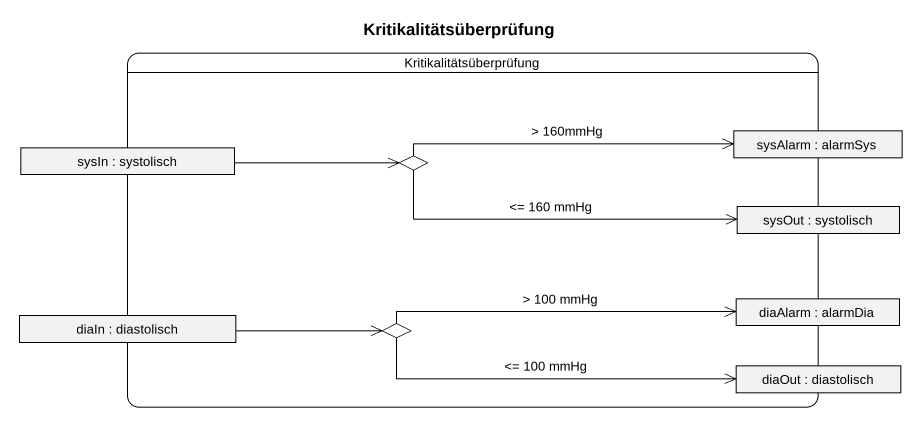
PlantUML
@startuml
title Kritikalitätsüberprüfung
hide empty description
state Kritikalitätsüberprüfung {
  state "sysIn : systolisch" as sysIn <<object>>
  state choice1 <<choice>>
  state "sysAlarm : alarmSys" as sysAlarm <<object>>
  state "sysOut : systolisch" as sysOut <<object>>
  state "diaIn : diastolisch" as diaIn <<object>>
  state choice2 <<choice>>
  state "diaAlarm : alarmDia" as diaAlarm <<object>>
  state "diaOut : diastolisch" as diaOut <<object>>
}
sysIn -right-> choice1
choice1 -right-> sysAlarm : > 160mmHg
choice1 -right-> sysOut : <= 160 mmHg
diaIn -right-> choice2
choice2 -right-> diaAlarm : > 100 mmHg
choice2 -right-> diaOut : <= 100 mmHg
@enduml
